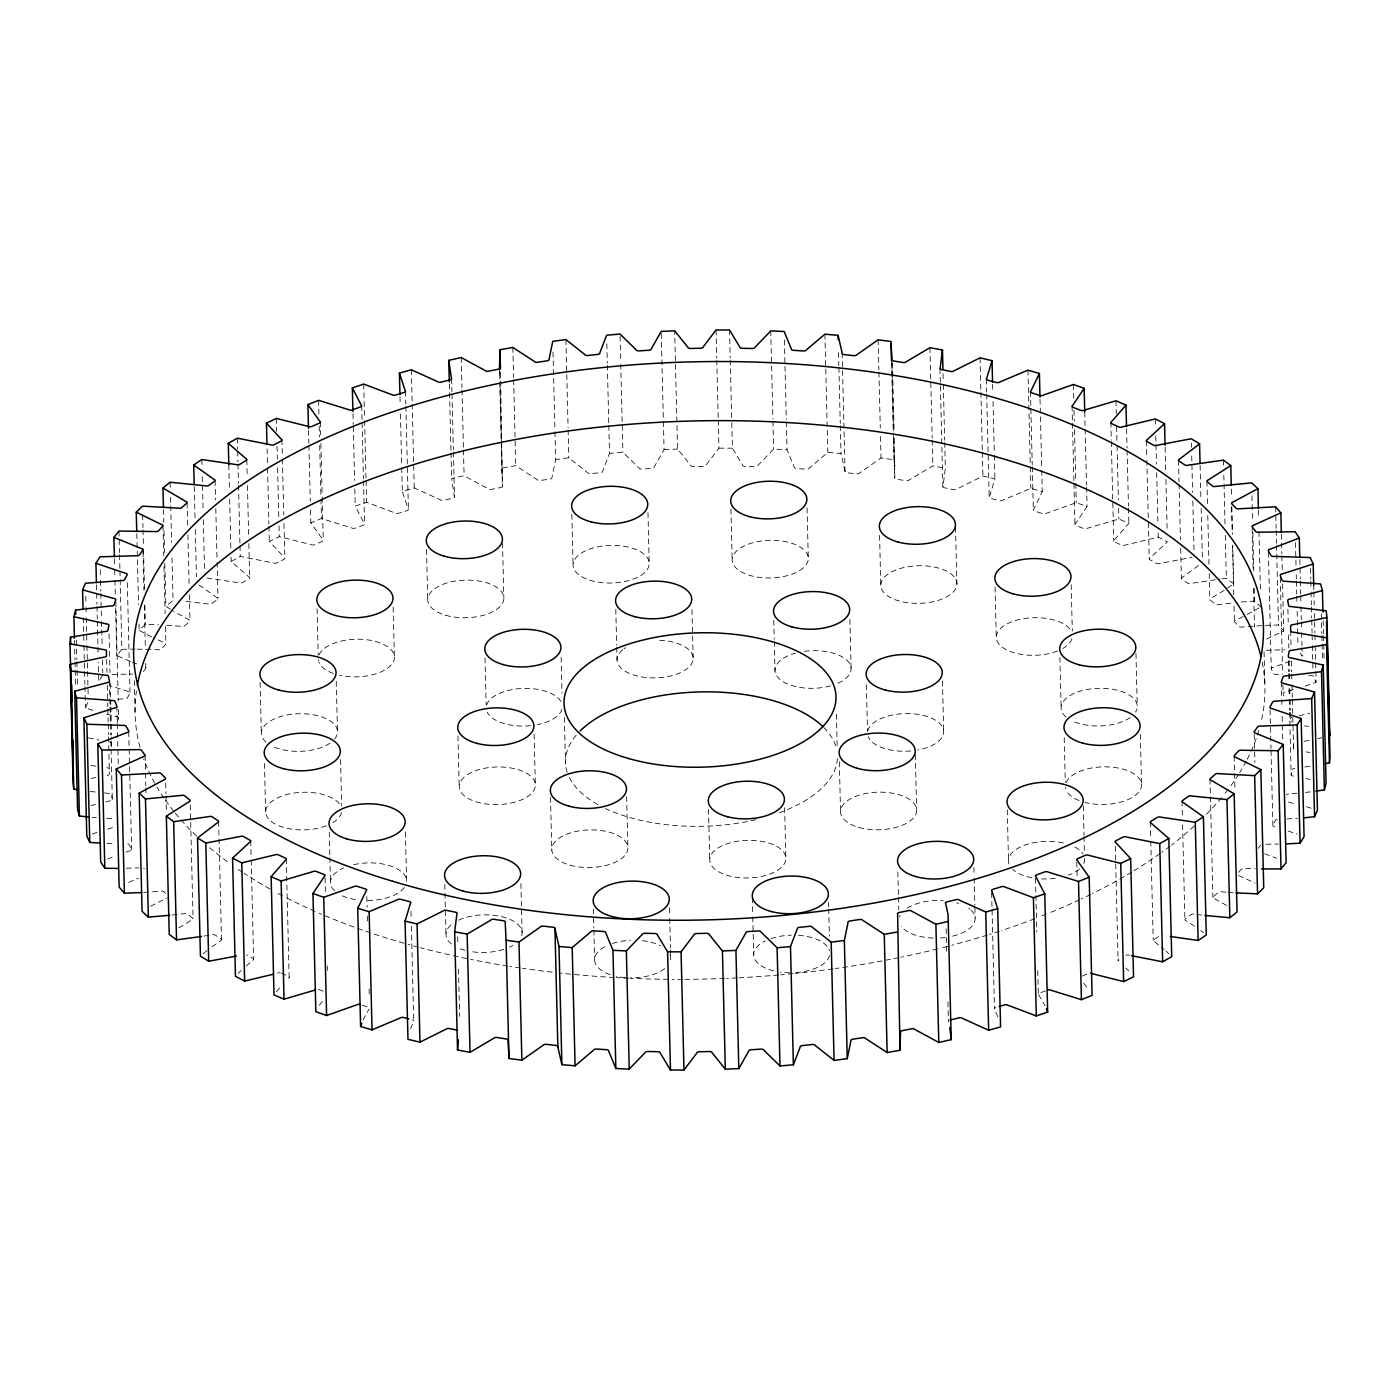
<?xml version="1.0" encoding="UTF-8"?>
<svg xmlns="http://www.w3.org/2000/svg" width="1400" height="1400" viewBox="0 0 1400 1400"><rect width="100%" height="100%" fill="white"/><g stroke="black" fill="none" stroke-linecap="round" stroke-linejoin="round"><path stroke-width="0.75" stroke-dasharray="5 3.75" d="M894.267 438.287L894.793 477.558A2.66 1.312 -1.4 0 0 896.438 479.202L905.817 480.69A2.66 1.312 -1.4 0 0 909.23 479.85L932.855 465.903L945.35 468.195L943.092 486.045A2.66 1.312 -1.4 0 0 944.422 487.778L953.47 489.668A2.66 1.312 -1.4 0 0 957.023 488.968L982.922 476.052L994.928 478.87L989.538 496.633A2.66 1.312 -1.4 0 0 990.553 498.4L999.215 500.675A2.66 1.312 -1.4 0 0 1002.855 500.133L1030.855 488.338L1042.283 491.68L1033.795 509.198A2.66 1.312 -1.4 0 0 1034.495 511.017L1042.685 513.66A2.66 1.312 -1.4 0 0 1046.413 513.275L1076.285 502.688L1087.047 506.537L1075.533 523.67A2.66 1.312 -1.4 0 0 1075.9 525.508L1083.565 528.517A2.66 1.312 -1.4 0 0 1087.328 528.29L1118.862 518.997L1128.873 523.303L1114.4 539.928A2.66 1.312 -1.4 0 0 1114.453 541.782L1121.54 545.125A2.66 1.312 -1.4 0 0 1125.303 545.055L1158.255 537.145L1167.443 541.87L1150.153 557.865A2.66 1.312 -1.4 0 0 1149.855 559.72L1156.312 563.36A2.66 1.312 -1.4 0 0 1160.057 563.447L1192.065 557.305M206.885 577.972L238.998 582.785A2.66 1.312 -1.4 0 0 242.743 582.54L249.112 578.62A2.66 1.312 -1.4 0 0 248.797 576.782L231.175 561.523L240.257 556.413L273.35 562.94A2.66 1.312 -1.4 0 0 277.13 562.852L284.13 559.212A2.66 1.312 -1.4 0 0 284.148 557.358L269.342 541.345L279.265 536.62L310.975 544.582A2.66 1.312 -1.4 0 0 314.738 544.653L322.332 541.327A2.66 1.312 -1.4 0 0 322.683 539.472L310.817 522.83L321.475 518.543L351.575 527.852A2.66 1.312 -1.4 0 0 355.285 528.097L363.422 525.105A2.66 1.312 -1.4 0 0 364.088 523.25L355.233 506.1L366.59 502.285L394.817 512.89A2.66 1.312 -1.4 0 0 398.475 513.293L407.085 510.65A2.66 1.312 -1.4 0 0 408.065 508.83L402.308 491.312L414.243 487.988L440.422 499.8A2.66 1.312 -1.4 0 0 443.975 500.36L452.988 498.085A2.66 1.312 -1.4 0 0 454.282 496.317L451.657 478.555L464.1 475.738L487.988 488.688A2.66 1.312 -1.4 0 0 491.435 489.387L500.78 487.515A2.66 1.312 -1.4 0 0 502.373 485.8L500.535 371.227M111.195 746.812L111.58 737.082M1293.565 776.072A2.66 1.312 -1.4 0 1 1291.15 774.673L1291.972 769.755A2.66 1.312 -1.4 0 1 1294.825 768.495M554.96 431.602L555.642 459.532L551.985 477.365A2.66 1.312 -1.4 0 1 550.095 479.01L540.488 480.48A2.66 1.312 -1.4 0 1 537.197 479.64L515.742 465.657L502.898 467.933M116.97 722.977L118.65 718.095L118.44 709.503M410.602 1029.053L413.35 1021.58A2.66 1.312 -1.4 0 0 412.335 1019.812M92.803 710.343L85.47 708.032L88.322 701.47M608.825 425.477L609.508 453.407L602.735 471.065A2.66 1.312 -1.4 0 1 600.565 472.64L590.765 473.69A2.66 1.312 -1.4 0 1 587.633 472.692L568.82 457.817L555.642 459.532M363.002 1020.04L369.092 1009.015M102.83 675.045L98.84 681.503L98.35 662.148M663.39 421.68L664.072 449.61L654.22 466.97A2.66 1.312 -1.4 0 1 651.805 468.44L641.883 469.07A2.66 1.312 -1.4 0 1 638.96 467.95L622.895 452.252L609.508 453.407M143.465 671.51L145.705 668.378A2.66 1.312 -1.4 0 0 145.232 667.082M1258.303 848.26L1260.543 845.128M319.375 1005.305L323.942 999.145M276.342 991.795L281.47 985.722M130.27 661.43L116.778 655.55L121.87 649.285L119.98 571.9M718.253 420.227L718.935 448.175L706.09 465.097A2.66 1.312 -1.4 0 1 703.413 466.463L693.455 466.673A2.66 1.312 -1.4 0 1 690.742 465.412L677.565 449.032L674.678 330.838M1238.65 872.235L1241.432 869.19A2.66 1.312 -1.4 0 1 1244.95 868.472L1255.328 868.77M238.297 973.333L241.15 970.322M151.532 636.843L139.16 630.385L145.338 624.347L158.515 624.733M894.95 466.235L893.918 459.725L881.02 457.992L859.863 472.867A2.66 1.312 -1.4 0 1 856.608 473.847L846.965 472.78A2.66 1.312 -1.4 0 1 845.04 471.205L840.997 453.548L827.803 452.375L809.305 468.055A2.66 1.312 -1.4 0 1 806.207 469.175L796.39 468.528A2.66 1.312 -1.4 0 1 794.185 467.058L787.045 449.68L773.64 449.085L757.907 465.448A2.66 1.312 -1.4 0 1 755.02 466.707L745.08 466.48A2.66 1.312 -1.4 0 1 742.63 465.115L732.41 448.175L731.727 420.245M246.12 966.053L252.735 960.347A2.66 1.312 -1.4 0 0 253.032 958.475L246.575 954.852M203.123 953.82L207.148 950.355M1198.435 565.53L1182.475 577.325A2.66 1.312 -1.4 0 0 1181.862 579.18L1187.62 583.082A2.66 1.312 -1.4 0 0 1191.33 583.345L1219.855 579.075M170.52 609.298L165.847 606.218L173.04 600.425L171.938 555.293M212.117 946.803L220.412 940.887A2.66 1.312 -1.4 0 0 221.025 939.033L215.268 935.113A2.66 1.312 -1.4 0 0 211.558 934.868L203.543 936.145M1227.52 588.175L1233.663 583.8L1232.717 545.108M1158.553 936.653L1153.775 939.575A2.66 1.312 -1.4 0 0 1154.09 941.43L1164.205 949.567M178.763 927.833L191.748 920.045A2.66 1.312 -1.4 0 0 192.692 918.208L187.67 914.06A2.66 1.312 -1.4 0 0 184.013 913.64L171.745 915.04M1224.125 590.38L1211.14 598.168A2.66 1.312 -1.4 0 0 1210.195 599.988L1215.235 604.153A2.66 1.312 -1.4 0 0 1218.875 604.572L1231.142 603.173M1259.108 607.88L1244.985 615.65M150.657 906.22L166.968 897.96M1243.165 616.56L1235.92 620.235A2.66 1.312 -1.4 0 0 1234.678 622.02L1238.93 626.395A2.66 1.312 -1.4 0 0 1242.465 626.972L1263.185 625.52M1282.575 583.782L1283.73 631.05L1264.48 640.01M1082.445 976.045L1088.15 973.542M107.502 859.058L114.678 856.258M128.607 882.385L138.407 878.202M1045.555 990.868L1039.465 993.108A2.66 1.312 -1.4 0 0 1038.8 994.962L1045.1 1005.725M126 852.18L129.763 850.832A2.66 1.312 -1.4 0 0 131.617 849.17L128.975 844.48A2.66 1.312 -1.4 0 0 125.72 843.605M1290.1 661.273L1273.125 667.38A2.66 1.312 -1.4 0 0 1271.27 669.025L1273.913 673.733A2.66 1.312 -1.4 0 0 1277.168 674.608L1281.332 674.678M92.243 834.05L97.703 832.09M1305.185 686.122L1316.105 682.202L1315.842 671.457M107.66 829.115L115.622 826.718M1293.233 689.692L1285.27 692.072A2.66 1.312 -1.4 0 0 1283.135 693.665L1284.92 698.477M91.175 805.508L95.34 804.475M105.752 801.938L109.935 800.905A2.66 1.312 -1.4 0 0 112.315 799.418L110.793 737.1M1299.217 715.767L1309.63 713.212M1317.75 738.622L1321.757 737.66M91.035 778.435L96.915 777.28M1304.013 741.3L1309.892 740.163M1304.905 767.008L1310.96 766.115M1222.025 578.83L1226.347 578.322L1233.663 583.8M1297.205 793.24L1288.98 794.08A2.66 1.312 -1.4 0 0 1286.477 794.587M1305.413 792.4L1311.572 791.77M1241.362 602L1254.523 601.055L1260.822 606.847M143.85 892.395L160.423 891.24A2.66 1.312 -1.4 0 1 163.957 891.817L166.793 894.722M118.003 699.178L124.232 698.81A2.66 1.312 -1.4 0 0 127.47 697.795L130.008 692.983A2.66 1.312 -1.4 0 0 128.117 691.407L111.02 686.017M1286.967 818.913L1297.345 818.3M112.245 674.503L132.685 674.048M664.072 449.61L677.565 449.032M1265.267 625.363L1278.498 624.995L1283.73 631.05M1266.125 650.265L1284.868 649.758M126.35 868.227L138.845 867.895M1266.038 844.235L1278.533 844.043M121.87 649.285L135.117 649.093M718.935 448.175L732.41 448.175M107.013 843.29L115.325 843.43M137.183 649.145L157.938 649.74A2.66 1.312 -1.4 0 0 161.455 649.005L165.62 644.455A2.66 1.312 -1.4 0 0 164.343 642.722L153.352 637.683M1308.755 675.5L1313.112 675.762L1316.105 682.202M92.243 817.355L96.373 817.6M106.645 818.23L114.888 818.72M166.722 625.31L181.055 626.343A2.66 1.312 -1.4 0 0 184.695 625.782L189.63 621.407A2.66 1.312 -1.4 0 0 188.668 619.622L173.635 611.363M1225.928 892.15L1221.832 891.852A2.66 1.312 -1.4 0 0 1218.193 892.43L1213.257 896.788A2.66 1.312 -1.4 0 0 1214.22 898.572L1229.252 906.85M1227.975 892.29L1234.118 892.745M1304.485 725.883L1308.528 726.303M90.317 791.472L96.39 792.12M104.475 792.96L108.517 793.398A2.66 1.312 -1.4 0 1 111.405 794.535L112.315 799.418M186.06 601.387L208.145 603.977A2.66 1.312 -1.4 0 0 211.855 603.558L217.525 599.41A2.66 1.312 -1.4 0 0 216.877 597.59L197.96 584.29M1196.755 914.462L1204.788 915.408M1306.078 751.905L1310.015 752.5M90.895 765.398L96.81 766.308M1306.13 778.593L1310.312 779.45M88.392 737.923L98.858 740.023M1288.403 802.113L1296.418 804.16M106.47 714.053L116.497 716.608A2.66 1.312 -1.4 0 1 118.65 718.095M1306.428 806.715L1311.922 808.447M1288.07 830.988L1297.188 834.085M362.25 1005.2L368.392 1007.195A2.66 1.312 -1.4 0 1 369.285 1007.685M1264.707 853.755L1276.572 858.288M132.248 662.183L140.157 665.21M323.155 991.183L319.322 989.695A2.66 1.312 -1.4 0 0 318.08 989.415M1238.545 875.472L1255.03 883.05M281.348 973.087L288.435 976.413A2.66 1.312 -1.4 0 1 288.488 978.285M1194.428 926.188L1186.01 920.623A2.66 1.312 -1.4 0 1 1185.362 918.785L1191.033 914.637A2.66 1.312 -1.4 0 1 1194.743 914.217M1200.832 930.632L1203.562 932.82M1165.885 950.915L1168.807 953.803M1125.915 967.995L1128.785 970.847M1083.722 983.203L1088.413 989.17M1300.127 653.1L1302.193 656.233L1301.983 647.64M997.727 1016.733L994.822 1009.382A2.66 1.312 -1.4 0 1 995.803 1007.562M1290.415 712.337L1291.185 722.032M1323.158 620.637L1323.472 633.535M1323.525 635.688L1324.155 661.483M1321.337 614.058L1321.81 633.413M1321.862 635.565L1322.02 642.005M1322.072 644.157L1322.493 661.343M1313.725 585.497L1313.83 589.785M1313.882 591.938L1314.197 604.835M1314.408 613.428L1314.88 632.782M1314.932 634.918L1315.142 643.528M1315.212 645.663L1315.58 660.712M1315.632 662.865L1315.79 669.305M1310.487 568.295L1310.75 579.04M1310.803 581.192L1311.013 589.785M1311.065 591.938L1311.38 604.835M1311.432 606.988L1311.695 617.733M1311.748 619.885L1312.062 632.765M1312.115 634.918L1312.325 643.51M1312.377 645.663L1312.955 669.305M1299.83 559.528L1299.987 565.968M1300.04 568.12L1300.303 578.865M1300.355 581.017L1300.67 593.915M1300.722 596.067L1300.932 604.66M1300.985 606.812L1301.3 619.71M1301.352 621.845L1301.562 630.455M1301.615 632.608L1301.93 645.488M1295.455 542.5L1296.033 566.142M1296.243 574.735L1296.347 579.04M1296.4 581.192L1296.715 594.09M1296.767 596.242L1296.925 602.683M1297.135 611.275L1297.975 645.663M1290.678 630.928L1291.097 648.13M1291.413 661.028L1291.675 671.773M1291.727 673.907L1291.938 682.517M1291.99 684.653L1292.305 697.55M1292.358 699.702L1293.565 749.14A2.66 1.312 -1.4 0 0 1294.895 750.26M1287.895 609.175L1288.21 622.072M1288.525 634.97L1288.84 647.867M1289.155 660.747L1289.418 671.492M1289.47 673.645L1289.627 680.102M1289.837 688.695L1290.047 697.288M1290.1 699.44L1290.362 710.185M1288.368 660.765L1288.63 671.528M1288.682 673.663L1288.84 680.12M1289.05 688.712L1289.26 697.305M1289.312 699.457L1289.575 710.202M1289.627 712.355L1291.15 774.673M1281.368 534.345L1281.525 540.785M1281.578 542.938L1281.84 553.683M1281.892 555.835L1282.26 570.885M1280.3 577.605L1282.663 674.31M1282.925 685.055L1283.135 693.665M1281.35 681.905L1281.98 707.683M1282.19 716.293L1282.82 742.07M1275.61 506.8L1276.135 528.29M1276.188 530.442L1276.502 543.34M1276.555 545.475L1276.712 551.933M1276.765 554.085L1278.498 624.995M1268.418 552.3L1271.27 669.025M1270.045 709.852L1270.99 748.528M1271.043 750.68L1272.88 825.895M1264.06 651.84L1264.882 685.615M1258.46 510.142L1258.67 518.735M1258.985 531.633L1260.403 589.663M1251.95 495.758L1252.58 521.535M1252.842 532.28L1253.788 570.972M1254.207 588.175L1254.523 601.055M1252.108 528.36L1253.158 571.34M1253.578 588.543L1254.523 627.218M1254.225 734.457L1254.908 762.387M1231.352 489.23L1231.562 497.823M1231.773 506.433L1232.455 534.363M1231.632 507.448L1232.263 533.242M1232.578 546.14L1233.785 595.56M1234.047 606.305L1234.415 621.355M1234.135 756.21L1234.502 771.26M1234.555 773.413L1234.975 790.597M1223.46 460.127L1223.618 466.567M1223.828 475.16L1225.087 526.75M1225.297 535.343L1226.347 578.322M1206.94 481.127L1207.57 506.923M1207.78 515.515L1208.987 564.952M1209.197 573.545L1209.828 599.34M1210.002 779.258L1212.89 897.453M1200.097 465.36L1200.938 499.748M1201.148 508.358L1202.408 559.93M1191.4 443.047L1191.505 447.352M1191.715 455.945L1192.608 492.485M1192.818 501.077L1194.025 550.515M1178.485 460.338L1179.01 481.827M1179.062 483.98L1180.428 539.858M1180.638 548.45L1181.373 578.55M1182.002 801.238L1182.37 816.288M1182.58 824.88L1184.89 919.45M1165.115 447.3L1165.693 470.942M1165.92 479.535L1167.18 531.125M1155.368 418.933L1155.578 427.525M1155.788 436.135L1155.945 442.575M1155.998 444.727L1156.47 464.065M1156.68 472.657L1157.94 524.247M1158.15 532.84L1158.255 537.145M1146.373 440.912L1146.793 458.115M1146.845 460.25L1148.315 520.433M1148.368 522.585L1149.26 559.125M1150.293 821.992L1150.73 839.195M1150.783 841.347L1153.197 940.205M1140.3 734.405L1141.543 785.067M1135.96 653.468L1137.255 706.23M1126.562 428.733L1127.035 448.088M1127.087 450.222L1128.453 506.1M1128.505 508.252L1128.873 523.303M1115.975 400.803L1116.29 413.7M1116.605 426.58L1117.025 443.783M1117.078 445.935L1118.39 499.66M1118.6 508.252L1118.862 518.997M1110.847 422.328L1111.285 440.213M1111.32 441.665L1113.752 541.222M1115.275 846.37L1118.057 960.278M1084.737 411.967L1085.105 427.017M1085.158 429.17L1086.523 485.048M1086.575 487.183L1087.047 506.537M1073.398 384.493L1073.765 399.543M1074.028 410.287L1074.29 421.033M1074.5 429.625L1075.76 481.198M1075.812 483.35L1076.285 502.688M1083.303 805.892L1084.02 835.45M1084.038 836.64L1084.422 852.337M1072.068 406.088L1072.435 421.137M1072.487 423.29L1073.905 481.32M1073.957 483.455L1074.955 524.3M1071.175 584.657L1072.312 631.102M1076.793 862.067L1077.212 879.27M1064.227 737.712L1065.295 782.04M1059.888 657.37L1061.13 708.032M1040.025 399.262L1041.705 468.037M1041.757 470.19L1042.283 491.68M1030.453 391.632L1030.82 406.683M1030.873 408.835L1032.237 464.713M1032.29 466.865L1033.34 509.845M1027.967 370.142L1030.278 464.695M1030.33 466.847L1030.855 488.338M1035.493 878.273L1035.86 893.305M1035.913 895.457L1036.805 931.998M1037.75 970.672L1038.328 994.315M1007.248 809.795L1008.507 861.648M992.618 384.317L992.828 392.91M993.038 401.502L994.297 453.075M994.35 455.227L994.928 478.87M995.067 587.038L996.31 637.7M986.3 379.085L986.615 391.983M986.667 394.135L989.205 497.298M980.035 357.84L980.822 390.075M980.875 392.227L982.292 450.258M982.345 452.41L982.922 476.052M991.637 892.675L992.005 907.708M992.058 909.86L994.472 1008.717M973.91 867.405L974.102 875.858M974.155 877.975L974.837 905.415M974.89 907.515L975.135 918.067M955.5 527.258L956.9 584.238A38.08 18.812 -1.4 0 1 899.115 601.003A38.08 18.812 -1.4 0 1 900.515 568.4A38.08 18.812 -1.4 0 1 956.9 584.238M943.04 373.625L943.25 382.235M943.303 384.37L944.667 440.248M944.72 442.4L945.35 468.195M939.977 368.533L942.865 486.727M942.445 680.907L943.688 731.553M946.12 928.812L946.75 954.608M947.905 1001.875L948.377 1021.23A2.66 1.312 -1.4 0 0 948.605 1021.895M929.967 347.707L932.172 437.973M932.225 440.108L932.855 465.903M915.303 754.635L916.632 809.515M892.43 363.072L894.058 429.695M891.8 360.045L893.532 430.955M893.585 433.108L894.688 478.24M891.555 363.02L893.183 429.642M893.392 438.235L893.918 459.725M897.837 871.903L898.415 895.125M898.467 897.243L898.765 909.895M878.133 339.797L878.867 369.88M878.92 372.033L880.285 427.91M880.495 436.502L881.02 457.992M879.567 535.378L880.81 586.04M866.372 684.74L867.51 731.168M849.887 619.5L851.077 668.045M842.153 353.01L845.058 471.887M838.53 352.537L838.845 365.435M838.898 367.57L840.262 423.447M840.315 425.6L840.997 453.548M839.317 761.775L840.56 812.438M836.395 714.157L837.218 747.915M824.915 334.18L827.803 452.375M828.572 902.44L828.678 906.658M828.73 908.757L829.395 936.197M807.048 507.903L808.29 558.565A38.08 18.812 -1.4 0 1 751.012 575.75A38.08 18.812 -1.4 0 1 751.38 543.165A38.08 18.812 -1.4 0 1 808.29 558.565M784.367 340.078L786.31 419.598M786.363 421.75L787.045 449.68M784.63 807.625L785.872 858.288A38.08 18.812 -1.4 0 1 729.05 875.858A38.08 18.812 -1.4 0 1 728.49 843.29A38.08 18.812 -1.4 0 1 785.872 858.288M770.753 330.89L772.905 419.002M772.957 421.155L773.64 449.085M773.762 620.288L774.235 639.293M774.288 641.392L775.005 670.95M752.29 897.89L752.71 914.778M752.762 916.895L753.69 954.887M729.523 329.98L730.205 357.91M730.258 360.062L731.675 418.092M730.923 509.11L732.165 559.755M716.03 329.963L716.73 357.91M716.782 360.045L718.2 418.075M708.505 809.34L709.73 860.003M691.968 609.648L693.157 658.192M661.238 333.55L663.337 419.527M669.497 907.778L669.707 916.23M669.742 918.33L670.477 947.887M670.53 950.005L670.722 958.44M647.972 512.663L649.197 563.325A38.08 18.812 -1.4 0 1 592.445 580.947A38.08 18.812 -1.4 0 1 591.762 548.38A38.08 18.812 -1.4 0 1 649.197 563.325M620.06 336.21L620.69 361.988M620.742 364.14L622.895 452.252M626.64 796.6L627.883 847.245M615.79 609.262L616.665 645.155M616.718 647.255L617.015 659.925M606.83 343.805L607.303 363.142M607.355 365.295L608.773 423.325M593.355 908.985L593.827 927.972M593.88 930.09L594.597 959.648M571.83 514.447L573.072 565.11M565.933 339.605L568.085 427.717M568.137 429.87L568.82 457.817M564.375 717.517L565.512 763.945M561.137 657.23L562.012 693.105M553.017 352.082L554.907 429.45M550.515 797.387L551.81 850.168M534.1 734.265L535.343 784.91A38.08 18.812 -1.4 0 1 478.52 802.497A38.08 18.812 -1.4 0 1 477.96 769.93A38.08 18.812 -1.4 0 1 535.343 784.91M512.855 347.463L513.59 377.545M513.642 379.697L515.742 465.657M520.905 883.628L522.113 933.345M499.608 368.27L499.87 379.015M500.08 387.608L502.495 486.483M499.468 371.315L499.677 379.925M499.73 382.06L501.988 474.477M502.512 542.867L503.86 597.747M485.012 658.017L486.15 704.462M461.213 357.543L461.948 387.625M462 389.777L463.418 447.808M463.47 449.96L464.1 475.738M451.623 378.77L451.938 391.668M451.99 393.82L453.355 449.698M453.407 451.85L454.51 496.983M449.347 383.985L450.975 450.625M451.028 452.76L451.657 478.555M457.957 735.98L459.2 786.642M457.713 936.915L457.923 945.507M458.5 969.15L459.655 1016.435M444.78 884.485L446.023 935.148M426.51 549.465L427.752 600.128M411.355 369.775L412.142 402.01M412.195 404.162L414.243 487.988M405.527 391.283L405.842 404.18M405.895 406.315L408.415 509.477M399.998 396.743L400.207 405.352M400.418 413.945L401.678 465.517M401.73 467.67L402.308 491.312M411.005 911.312L411.162 917.752M411.373 926.345L413.7 1020.915M405.405 831.968L406.595 880.512M393.155 607.093L394.398 657.738M363.703 384.072L364.543 418.46M364.595 420.613L366.012 478.642M366.065 480.795L366.59 502.285M361.672 405.685L362.04 420.717M362.092 422.87L363.457 478.748M363.51 480.9L364.56 523.88M366.817 896.595L367.08 907.34M367.29 915.95L367.5 924.542M369.075 989.012L369.233 995.47M352.975 413.683L353.238 424.445M353.29 426.58L354.602 480.323M354.812 488.915L355.233 506.1M340.533 759.517L341.652 805.962M336.245 681.275L337.488 731.938M320.373 421.873L320.688 434.77M320.898 443.363L322.158 494.935M322.21 497.088L323.26 540.067M318.588 400.33L318.955 415.38M319.217 426.125L319.48 436.87M319.69 445.463L320.95 497.052M321.002 499.205L321.475 518.543M329.245 832.23L329.805 855.452M329.858 857.553L330.47 882.892M325.098 877.852L325.517 895.038M327.25 965.965L327.355 970.27M317.065 608.878L318.203 655.305M308.543 430.412L308.858 443.31M308.91 445.463L310.293 501.34M310.502 509.933L310.817 522.83M281.942 439.723L282.363 456.925M282.415 459.077L283.78 514.955M283.99 523.548L284.83 557.935M276.377 418.425L276.692 431.322M277.06 446.355L277.375 459.252M277.585 467.845L278.793 517.282M279.002 525.875L279.265 536.62M286.248 858.778L289.152 977.672M267.085 448.927L267.505 466.113M267.558 468.265L268.922 524.142M268.975 526.295L269.342 541.345M264.442 763.42L265.632 811.965M260.102 682.483L261.345 733.145M246.803 459.795L247.223 476.98M247.432 485.59L248.64 535.01M248.85 543.62L249.707 578.008M250.74 840.875L251.16 858.077M251.213 860.23L253.627 959.087M237.37 438.2L237.632 448.945M237.685 451.097L237.947 461.843M238 463.995L238.473 483.332M238.525 485.485L239.943 543.515M239.995 545.668L240.257 556.413M228.812 464.8L229.39 488.442M229.652 499.188L230.86 548.625M231.07 557.218L231.175 561.523M215.11 480.55L215.582 499.905M215.793 508.498L217.053 560.07M217.105 562.222L217.998 598.762M218.627 821.45L221.515 939.663M201.862 459.532L202.072 468.125M202.282 476.718L203.123 511.105M203.332 519.697L204.593 571.288M194.232 486.483L195.02 518.718M195.282 529.462L196.438 576.747M187.11 502.548L187.688 526.19M187.898 534.782L189.105 584.202M189.367 594.947L189.998 620.742M190.278 804.965L193.06 918.873M170.153 482.23L170.31 488.67M170.52 497.28L170.678 503.72M170.73 505.873L171.623 542.413M163.485 509.495L163.8 522.392M164.01 530.985L164.535 552.475M164.798 563.22L165.847 606.218M162.977 525.577L163.713 555.66M163.975 566.405L165.13 613.69M165.445 626.587L165.865 643.79M165.69 782.95L165.952 793.695M166.005 795.847L166.425 813.032M142.66 514.727L142.975 527.625M143.028 529.778L143.447 546.98M143.5 549.115L144.498 589.96M144.865 604.992L145.338 624.347M142.992 551.635L143.938 590.327M144.305 605.378L145.355 648.358M145.722 663.39L145.827 667.695M145.058 755.58L145.793 785.68M145.845 787.815L146.055 796.425M136.798 533.68L138.53 604.608M139.002 623.945L139.16 630.385M134.295 680.61L135.117 714.385M127.33 582.697L130.008 692.3M128.73 731.657L131.635 849.852M118.982 531.072L119.14 537.53M119.192 539.665L119.508 552.562M119.56 554.715L119.928 569.765M115.815 602.053L118.23 700.91M114.415 558.845L114.625 567.438M114.678 569.59L114.888 578.183M114.94 580.335L115.308 595.367M115.622 608.265L116.778 655.55M116.865 706.335L118.282 764.365M109.06 633.92L110.005 672.595M110.267 683.34L110.793 704.847M110.845 706.983L111.212 722.032M111.265 724.185L111.527 734.93M109.428 681.222L110.425 722.05M110.478 724.202L110.74 734.947M106.645 659.452L106.96 672.35M107.275 685.247L107.8 706.738M107.853 708.89L108.168 721.788M108.22 723.94L108.483 734.685M108.535 736.837L109.375 773.99A2.66 1.312 -1.4 0 1 106.733 775.372M100.257 569.747L100.468 578.34M100.52 580.492L100.782 591.238M100.835 593.39L101.465 619.168M101.517 621.32L101.675 627.778M101.728 629.913L102.095 644.962M102.462 660.012L102.777 672.91M96.46 584.78L96.618 591.238M96.67 593.39L96.933 604.135M96.985 606.27L97.3 619.168M97.353 621.32L97.93 644.962M97.983 647.115L98.14 653.555M85.75 596.155L85.96 604.747M86.013 606.9L86.223 615.492M86.275 617.645L86.905 643.44M86.957 645.593L87.535 669.218M87.587 671.37L88.218 697.165M83.265 617.767L83.895 643.562M83.947 645.715L84.525 669.358M84.578 671.492L84.892 684.39M84.945 686.543L85.47 708.032M76.353 640.202L76.825 659.54M76.877 661.692L77.035 668.133M77.087 670.285L77.507 687.488M74.498 640.395L74.97 659.75M75.022 661.885L75.18 668.343M75.233 670.495L75.652 687.68M1293.565 749.14L1293.53 744.205A2.66 1.312 -1.4 0 1 1294.825 743.032M277.585 973.14A2.66 1.312 -1.4 0 1 280.158 972.755M143.57 868.017A2.66 1.312 -1.4 0 1 144.357 868.56M106.645 767.795A2.66 1.312 -1.4 0 1 109.322 769.072M109.322 742.14A2.66 1.312 -1.4 0 1 111.737 743.523M1290.572 718.778A2.66 1.312 -1.4 0 1 1291.675 717.553M1277.273 819.438A2.66 1.312 -1.4 0 0 1275.418 820.4L1272.88 825.212A2.66 1.312 -1.4 0 0 1274.77 826.805M1125.757 955.36A2.66 1.312 -1.4 0 1 1129.538 955.273M1118.74 960.855A2.66 1.312 -1.4 0 1 1118.757 958.983M837.41 758.485A136.045 67.2 -1.4 0 1 778.278 813.137M755.878 819.683A136.045 67.2 -1.4 0 1 605.587 808.553M597.852 804.562A136.045 67.2 -1.4 0 1 568.803 776.44M567.175 772.327A136.045 67.2 -1.4 0 1 576.433 734.93M823.69 727.387A136.045 67.2 -1.4 0 1 835.712 745.885M458.588 920.15A38.08 18.812 -1.4 0 1 502.04 916.755A38.08 18.812 -1.4 0 1 521.71 935.708M512.855 945.42A38.08 18.812 -1.4 0 1 509.512 947.17M503.755 949.392A38.08 18.812 -1.4 0 1 471.52 951.65M465.01 950.303A38.08 18.812 -1.4 0 1 459.165 948.36M451.483 944.002A38.08 18.812 -1.4 0 1 451.08 924.858M867.808 730.923A38.08 18.812 -1.4 0 1 904.505 713.633A38.08 18.812 -1.4 0 1 943.092 728.438A38.08 18.812 -1.4 0 1 917.7 750.032M910.717 750.977A38.08 18.812 -1.4 0 1 868.298 736.803M804.423 651.332A38.08 18.812 -1.4 0 1 847.35 660.712A38.08 18.812 -1.4 0 1 836.622 683.83M830.62 685.86A38.08 18.812 -1.4 0 1 779.275 678.808A38.08 18.812 -1.4 0 1 795.462 653.135M659.54 640.29A38.08 18.812 -1.4 0 1 691.845 663.285A38.08 18.812 -1.4 0 1 639.905 676.585A38.08 18.812 -1.4 0 1 622.773 649.722M624.102 648.707A38.08 18.812 -1.4 0 1 625.555 647.745M561.942 709.31A38.08 18.812 -1.4 0 1 537.495 724.622M530.565 725.673A38.08 18.812 -1.4 0 1 487.218 712.18M486.64 705.145A38.08 18.812 -1.4 0 1 523.968 688.415A38.08 18.812 -1.4 0 1 561.837 703.43M341.512 812.543A38.08 18.812 -1.4 0 1 331.713 823.288M326.392 825.755A38.08 18.812 -1.4 0 1 270.533 820.925A38.08 18.812 -1.4 0 1 289.328 793.923A38.08 18.812 -1.4 0 1 340.463 805.525M404.285 887.512A38.08 18.812 -1.4 0 1 364.735 900.48M355.442 899.605A38.08 18.812 -1.4 0 1 341.46 895.423M334.512 890.767A38.08 18.812 -1.4 0 1 343.507 867.983M353.605 864.675A38.08 18.812 -1.4 0 1 406.578 881.685M670.093 954.922A38.08 18.812 -1.4 0 1 670.407 960.803M664.685 968.625A38.08 18.812 -1.4 0 1 630.07 977.865M625.327 977.637A38.08 18.812 -1.4 0 1 616.262 976.325M610.12 974.61A38.08 18.812 -1.4 0 1 606.76 945.735M612.447 943.477A38.08 18.812 -1.4 0 1 630.49 940.292M642.337 940.66A38.08 18.812 -1.4 0 1 660.555 945.717M829.57 955.447A38.08 18.812 -1.4 0 1 794.535 972.703M789.74 972.808A38.08 18.812 -1.4 0 1 780.36 972.142M773.745 970.9A38.08 18.812 -1.4 0 1 765.415 940.887M771.032 938.595A38.08 18.812 -1.4 0 1 791.367 935.183M798.508 935.34A38.08 18.812 -1.4 0 1 829.465 950.74M971.092 910.192A38.08 18.812 -1.4 0 1 952.017 936.285M945.192 937.493A38.08 18.812 -1.4 0 1 940.467 937.93M933.292 938.053A38.08 18.812 -1.4 0 1 901.197 926.205M899.517 916.913A38.08 18.812 -1.4 0 1 899.99 915.74M907.13 908.197A38.08 18.812 -1.4 0 1 943.25 900.585M956.637 902.755A38.08 18.812 -1.4 0 1 958.65 903.368M968.695 908.197A38.08 18.812 -1.4 0 1 969.955 909.16M1084.58 858.673A38.08 18.812 -1.4 0 1 1083.215 864.535M1079.505 868.962A38.08 18.812 -1.4 0 1 1068.27 875.21M1055.233 878.308A38.08 18.812 -1.4 0 1 1040.97 878.867M1031.783 877.765A38.08 18.812 -1.4 0 1 1012.812 869.488M1009.015 863.975A38.08 18.812 -1.4 0 1 1024.835 845.11A38.08 18.812 -1.4 0 1 1065.592 843.517M1074.85 847.053A38.08 18.812 -1.4 0 1 1082.987 854.053M1066.118 782.722A38.08 18.812 -1.4 0 1 1114.68 767.48A38.08 18.812 -1.4 0 1 1138.48 792.4A38.08 18.812 -1.4 0 1 1084.947 802.445M1079.05 800.538A38.08 18.812 -1.4 0 1 1066.047 789.775M1065.68 788.62A38.08 18.812 -1.4 0 1 1065.47 787.447M1066.013 716.975A38.08 18.812 -1.4 0 1 1095.22 688.485A38.08 18.812 -1.4 0 1 1135.523 712.093M1130.22 717.465A38.08 18.812 -1.4 0 1 1071.7 720.65M1071.928 638.855A38.08 18.812 -1.4 0 1 1062.775 648.497M1057.525 651A38.08 18.812 -1.4 0 1 1001.087 646.258A38.08 18.812 -1.4 0 1 1020.915 619.15A38.08 18.812 -1.4 0 1 1071.56 631.82M319.113 654.815A38.08 18.812 -1.4 0 1 367.36 639.835A38.08 18.812 -1.4 0 1 391.738 664.317A38.08 18.812 -1.4 0 1 339.412 675.202M333.322 673.452A38.08 18.812 -1.4 0 1 318.797 661.867M318.483 660.712A38.08 18.812 -1.4 0 1 318.308 659.54M265.965 742.122A38.08 18.812 -1.4 0 1 297.238 713.808A38.08 18.812 -1.4 0 1 334.74 738.903M330.085 743.12A38.08 18.812 -1.4 0 1 271.53 745.85M1262.24 662.322A565.075 279.108 -1.4 0 1 1261.435 720.702M1258.898 730.415A565.075 279.108 -1.4 0 1 1247.207 759.273M1246.227 761.18A565.075 279.108 -1.4 0 1 1239.7 772.538M1238.65 774.235A565.075 279.108 -1.4 0 1 1230.635 785.995M1228.15 789.337A565.075 279.108 -1.4 0 1 1222.953 795.952M1221.587 797.597A565.075 279.108 -1.4 0 1 1206.222 814.572M1194.235 826.087A565.075 279.108 -1.4 0 1 1171.695 844.935M1170.05 846.178A565.075 279.108 -1.4 0 1 1161.685 852.355M1159.987 853.58A565.075 279.108 -1.4 0 1 1133.422 871.062M1131.655 872.13A565.075 279.108 -1.4 0 1 1092.507 893.532M1090.688 894.442A565.075 279.108 -1.4 0 1 1081.43 898.887M1079.557 899.762A565.075 279.108 -1.4 0 1 1048.547 913.273M1046.553 914.078A565.075 279.108 -1.4 0 1 1038.485 917.262M1034.688 918.733A565.075 279.108 -1.4 0 1 1001.455 930.528M999.46 931.192A565.075 279.108 -1.4 0 1 989.345 934.43M987.315 935.06A565.075 279.108 -1.4 0 1 951.983 945.21M947.73 946.33A565.075 279.108 -1.4 0 1 939.733 948.36M937.72 948.868A565.075 279.108 -1.4 0 1 900.935 957.215M898.852 957.635A565.075 279.108 -1.4 0 1 886.34 960.102M882.157 960.908A565.075 279.108 -1.4 0 1 835.327 968.538M833.175 968.852A565.075 279.108 -1.4 0 1 795.218 973.42M793.17 973.63A565.075 279.108 -1.4 0 1 780.78 974.82M778.715 974.995A565.075 279.108 -1.4 0 1 739.27 977.778M737.188 977.882A565.075 279.108 -1.4 0 1 726.758 978.373M724.675 978.442A565.075 279.108 -1.4 0 1 685.02 979.352M682.92 979.37A565.075 279.108 -1.4 0 1 672.49 979.352M668.325 979.317A565.075 279.108 -1.4 0 1 630.91 978.355M628.827 978.267A565.075 279.108 -1.4 0 1 616.42 977.637M614.355 977.533A565.075 279.108 -1.4 0 1 560.788 973.14M552.212 972.178A565.075 279.108 -1.4 0 1 522.462 968.31M520.363 967.995A565.075 279.108 -1.4 0 1 509.88 966.403M507.798 966.07A565.075 279.108 -1.4 0 1 470.75 959.385M466.707 958.562A565.075 279.108 -1.4 0 1 420.35 947.73M418.303 947.188A565.075 279.108 -1.4 0 1 408.1 944.405M404.058 943.267A565.075 279.108 -1.4 0 1 319.13 913.22M315.123 911.47A565.075 279.108 -1.4 0 1 284.322 896.735M282.467 895.773A565.075 279.108 -1.4 0 1 275.188 891.887M269.832 888.913A565.075 279.108 -1.4 0 1 244.178 873.337M242.428 872.2A565.075 279.108 -1.4 0 1 235.585 867.545M227.325 861.63A565.075 279.108 -1.4 0 1 208.827 847.017M196.595 836.01A565.075 279.108 -1.4 0 1 175.053 812.875M173.758 811.265A565.075 279.108 -1.4 0 1 165.235 799.89M163.975 798.07A565.075 279.108 -1.4 0 1 156.975 787.028M154.84 783.317A565.075 279.108 -1.4 0 1 151.865 777.718M150.92 775.827A565.075 279.108 -1.4 0 1 143.657 758.8M140.035 747.32A565.075 279.108 -1.4 0 1 136.43 690.988M570.062 865.148A38.08 18.812 -1.4 0 0 627.9 848.435A38.08 18.812 -1.4 0 0 571.567 832.545A38.08 18.812 -1.4 0 0 570.062 865.148M858.812 827.418A38.08 18.812 -1.4 0 0 916.65 810.705A38.08 18.812 -1.4 0 0 860.317 794.815A38.08 18.812 -1.4 0 0 858.812 827.418M445.567 615.247A38.08 18.812 -1.4 0 0 503.843 598.938A38.08 18.812 -1.4 0 0 448 582.645A38.08 18.812 -1.4 0 0 445.567 615.247"/><path stroke-width="1.5" d="M942.462 349.983L940.205 367.85A2.66 1.312 -1.4 0 0 941.535 369.565L950.583 371.455A2.66 1.312 -1.4 0 0 954.135 370.755L980.035 357.84L992.04 360.675L986.65 378.42A2.66 1.312 -1.4 0 0 987.665 380.188L996.328 382.48A2.66 1.312 -1.4 0 0 999.967 381.938L1027.967 370.142L1039.395 373.485L1030.908 390.985A2.66 1.312 -1.4 0 0 1031.608 392.805L1039.797 395.465A2.66 1.312 -1.4 0 0 1043.507 395.062L1073.398 384.493L1084.16 388.325L1072.645 405.457A2.66 1.312 -1.4 0 0 1073.013 407.312L1080.678 410.305A2.66 1.312 -1.4 0 0 1084.44 410.078L1115.975 400.803L1125.985 405.09L1111.513 421.715A2.66 1.312 -1.4 0 0 1111.565 423.588L1118.653 426.912A2.66 1.312 -1.4 0 0 1122.415 426.86L1155.368 418.933L1164.538 423.658L1147.265 439.652A2.66 1.312 -1.4 0 0 1146.967 441.525L1153.425 445.148A2.66 1.312 -1.4 0 0 1157.17 445.252L1191.295 438.76L1199.572 443.87L1179.587 459.113A2.66 1.312 -1.4 0 0 1178.975 460.968L1184.733 464.887A2.66 1.312 -1.4 0 0 1188.443 465.133L1223.46 460.127L1230.775 465.588L1208.252 479.955A2.66 1.312 -1.4 0 0 1207.307 481.793L1212.33 485.94A2.66 1.312 -1.4 0 0 1215.987 486.36L1251.635 482.86L1257.935 488.635L1233.033 502.04A2.66 1.312 -1.4 0 0 1231.773 503.808L1236.043 508.183A2.66 1.312 -1.4 0 0 1239.578 508.76L1275.61 506.8L1280.842 512.855L1253.752 525.157A2.66 1.312 -1.4 0 0 1252.195 526.89L1255.642 531.44A2.66 1.312 -1.4 0 0 1259.072 532.175L1295.193 531.755L1299.305 538.038L1270.237 549.168A2.66 1.312 -1.4 0 0 1268.382 550.83L1271.025 555.52A2.66 1.312 -1.4 0 0 1274.28 556.395L1310.225 557.55L1313.2 564.008L1282.382 573.878A2.66 1.312 -1.4 0 0 1280.248 575.452L1282.033 580.265A2.66 1.312 -1.4 0 0 1285.112 581.28L1320.602 583.975L1322.422 590.555L1290.065 599.095A2.66 1.312 -1.4 0 0 1287.685 600.582L1288.595 605.465A2.66 1.312 -1.4 0 0 1291.483 606.602L1326.237 610.837L1326.903 617.488L1293.267 624.628A2.66 1.312 -1.4 0 0 1290.625 626.01L1290.678 630.928A2.66 1.312 -1.4 0 0 1293.355 632.205L1327.112 637.928L1326.587 644.595L1291.938 650.282A2.66 1.312 -1.4 0 0 1289.085 651.56L1288.263 656.477A2.66 1.312 -1.4 0 0 1290.678 657.86L1323.193 665.035L1321.495 671.685L1286.092 675.867A2.66 1.312 -1.4 0 0 1283.03 677.023L1281.35 681.905A2.66 1.312 -1.4 0 0 1283.502 683.392L1314.53 691.968L1311.678 698.53L1275.767 701.19A2.66 1.312 -1.4 0 0 1272.53 702.205L1269.993 707.017A2.66 1.312 -1.4 0 0 1271.882 708.593L1301.16 718.497L1297.17 724.955L1261.068 726.058A2.66 1.312 -1.4 0 0 1257.655 726.933L1254.295 731.622A2.66 1.312 -1.4 0 0 1255.888 733.285L1283.222 744.45L1278.13 750.715L1242.062 750.26A2.66 1.312 -1.4 0 0 1238.545 750.995L1234.38 755.545A2.66 1.312 -1.4 0 0 1235.658 757.278L1260.84 769.615L1254.663 775.653L1218.945 773.657A2.66 1.312 -1.4 0 0 1215.305 774.218L1210.37 778.593A2.66 1.312 -1.4 0 0 1211.332 780.378L1234.153 793.782L1226.96 799.575L1191.855 796.023A2.66 1.312 -1.4 0 0 1188.145 796.442L1182.475 800.59A2.66 1.312 -1.4 0 0 1183.123 802.41L1203.405 816.812L1195.25 822.273L1161.002 817.215A2.66 1.312 -1.4 0 0 1157.257 817.46L1150.888 821.38A2.66 1.312 -1.4 0 0 1151.203 823.218L1168.825 838.477L1159.743 843.587L1126.65 837.06A2.66 1.312 -1.4 0 0 1122.87 837.148L1115.87 840.788A2.66 1.312 -1.4 0 0 1115.852 842.642L1130.658 858.655L1120.735 863.38L1089.025 855.418A2.66 1.312 -1.4 0 0 1085.263 855.347L1077.668 858.673A2.66 1.312 -1.4 0 0 1077.318 860.528L1089.182 877.17L1078.525 881.457L1048.425 872.148A2.66 1.312 -1.4 0 0 1044.715 871.903L1036.578 874.895A2.66 1.312 -1.4 0 0 1035.913 876.75L1044.767 893.9L1033.41 897.715L1005.183 887.11A2.66 1.312 -1.4 0 0 1001.525 886.707L992.915 889.35A2.66 1.312 -1.4 0 0 991.935 891.17L997.692 908.688L985.757 912.012L959.578 900.2A2.66 1.312 -1.4 0 0 956.025 899.64L947.012 901.915A2.66 1.312 -1.4 0 0 945.717 903.683L948.097 914.9L951.23 1039.64L938.788 1042.457L914.9 1029.507A2.66 1.312 -1.4 0 0 911.453 1028.807L902.108 1030.697A2.66 1.312 -1.4 0 0 900.515 1032.413L899.99 1050.263L887.145 1052.538L865.69 1038.572A2.66 1.312 -1.4 0 0 862.4 1037.715L852.793 1039.203A2.66 1.312 -1.4 0 0 850.903 1040.847L847.245 1058.68L834.067 1060.395L815.255 1045.502A2.66 1.312 -1.4 0 0 812.14 1044.505L802.322 1045.572A2.66 1.312 -1.4 0 0 800.153 1047.13L793.38 1064.788L779.992 1065.943L763.928 1050.263A2.66 1.312 -1.4 0 0 761.005 1049.125L751.1 1049.773A2.66 1.312 -1.4 0 0 748.668 1051.243L738.815 1068.585L725.322 1069.163L712.145 1052.8A2.66 1.312 -1.4 0 0 709.433 1051.54L699.475 1051.75A2.66 1.312 -1.4 0 0 696.798 1053.115L683.97 1070.038L670.477 1070.02L660.275 1053.097A2.66 1.312 -1.4 0 0 657.808 1051.715L647.885 1051.505A2.66 1.312 -1.4 0 0 644.98 1052.748L629.247 1069.11L615.843 1068.515L608.702 1051.155A2.66 1.312 -1.4 0 0 606.497 1049.685L596.68 1049.038A2.66 1.312 -1.4 0 0 593.582 1050.158L575.085 1065.82L561.89 1064.665L557.847 1046.99A2.66 1.312 -1.4 0 0 555.923 1045.432L546.298 1044.347A2.66 1.312 -1.4 0 0 543.025 1045.345L521.867 1060.203L508.97 1058.47L508.095 1040.638A2.66 1.312 -1.4 0 0 506.45 1038.993L497.07 1037.505A2.66 1.312 -1.4 0 0 493.657 1038.362L470.032 1052.293L457.537 1050.017L454.65 931.805L456.907 913.955A2.66 1.312 -1.4 0 0 455.577 912.222L446.53 910.333A2.66 1.312 -1.4 0 0 442.977 911.033L417.078 923.947L405.072 921.13L410.463 903.368A2.66 1.312 -1.4 0 0 409.447 901.6L400.785 899.325A2.66 1.312 -1.4 0 0 397.145 899.868L369.145 911.663L357.717 908.32L366.205 890.803A2.66 1.312 -1.4 0 0 365.505 888.983L357.315 886.34A2.66 1.312 -1.4 0 0 353.588 886.725L323.715 897.312L312.953 893.462L324.467 876.33A2.66 1.312 -1.4 0 0 324.1 874.492L316.435 871.483A2.66 1.312 -1.4 0 0 312.672 871.71L281.137 881.003L271.127 876.697L285.6 860.072A2.66 1.312 -1.4 0 0 285.547 858.218L278.46 854.875A2.66 1.312 -1.4 0 0 274.697 854.945L241.745 862.855L232.557 858.13L249.848 842.135A2.66 1.312 -1.4 0 0 250.145 840.28L243.688 836.64A2.66 1.312 -1.4 0 0 239.943 836.553L205.817 843.045L197.54 837.918L217.525 822.675A2.66 1.312 -1.4 0 0 218.138 820.82L212.38 816.918A2.66 1.312 -1.4 0 0 208.67 816.655L173.653 821.678L166.338 816.2L188.86 801.832A2.66 1.312 -1.4 0 0 189.805 800.012L184.765 795.847A2.66 1.312 -1.4 0 0 181.125 795.428L145.477 798.945L139.178 793.153L164.08 779.765A2.66 1.312 -1.4 0 0 165.322 777.98L161.07 773.605A2.66 1.312 -1.4 0 0 157.535 773.028L121.503 775.005L116.27 768.95L143.36 756.63A2.66 1.312 -1.4 0 0 144.918 754.915L141.47 750.347A2.66 1.312 -1.4 0 0 138.04 749.63L101.92 750.032L97.808 743.767L126.875 732.62A2.66 1.312 -1.4 0 0 128.73 730.975L126.087 726.267A2.66 1.312 -1.4 0 0 122.832 725.392L86.888 724.238L83.895 717.798L114.73 707.928A2.66 1.312 -1.4 0 0 116.865 706.335L115.08 701.523A2.66 1.312 -1.4 0 0 112 700.508L76.51 697.812L74.69 691.25L107.03 682.71A2.66 1.312 -1.4 0 0 109.428 681.222L108.517 676.34A2.66 1.312 -1.4 0 0 105.63 675.185L70.875 670.95L70.21 664.3L103.845 657.178A2.66 1.312 -1.4 0 0 106.47 655.795L106.435 650.86A2.66 1.312 -1.4 0 0 103.757 649.6L70 643.878L70.525 637.192L105.175 631.505A2.66 1.312 -1.4 0 0 108.027 630.245L108.85 625.327A2.66 1.312 -1.4 0 0 106.435 623.928L73.92 616.753L75.618 610.102L111.02 605.92A2.66 1.312 -1.4 0 0 114.082 604.782L115.763 599.9A2.66 1.312 -1.4 0 0 113.61 598.413L82.582 589.837L85.435 583.258L121.345 580.597A2.66 1.312 -1.4 0 0 124.582 579.6L127.12 574.788A2.66 1.312 -1.4 0 0 125.23 573.195L95.935 563.29L99.942 556.85L136.045 555.747A2.66 1.312 -1.4 0 0 139.457 554.872L142.817 550.165A2.66 1.312 -1.4 0 0 141.225 548.503L113.89 537.337L118.982 531.072L155.05 531.528A2.66 1.312 -1.4 0 0 158.567 530.81L162.732 526.26A2.66 1.312 -1.4 0 0 161.455 524.528L136.273 512.19L142.45 506.135L178.168 508.148A2.66 1.312 -1.4 0 0 181.808 507.57L186.742 503.213A2.66 1.312 -1.4 0 0 185.78 501.427L162.96 488.005L170.153 482.23L205.258 485.782A2.66 1.312 -1.4 0 0 208.968 485.363L214.638 481.215A2.66 1.312 -1.4 0 0 213.99 479.377L193.707 464.992L201.862 459.532L236.11 464.59A2.66 1.312 -1.4 0 0 239.855 464.327L246.225 460.425A2.66 1.312 -1.4 0 0 245.91 458.57L228.287 443.31L237.37 438.2L270.463 444.727A2.66 1.312 -1.4 0 0 274.243 444.64L281.243 441.017A2.66 1.312 -1.4 0 0 281.26 439.145L266.455 423.132L276.377 418.425L308.088 426.37A2.66 1.312 -1.4 0 0 311.85 426.457L319.445 423.132A2.66 1.312 -1.4 0 0 319.777 421.26L307.912 404.618L318.588 400.33L348.688 409.658A2.66 1.312 -1.4 0 0 352.398 409.885L360.535 406.892A2.66 1.312 -1.4 0 0 361.2 405.037L352.345 387.905L363.703 384.072L391.93 394.695A2.66 1.312 -1.4 0 0 395.588 395.08L404.197 392.438A2.66 1.312 -1.4 0 0 405.178 390.618L399.42 373.1L411.355 369.775L437.517 381.605A2.66 1.312 -1.4 0 0 441.088 382.148L450.1 379.89A2.66 1.312 -1.4 0 0 451.395 378.105L448.77 360.36L461.213 357.543L485.1 370.493A2.66 1.312 -1.4 0 0 488.548 371.192L497.892 369.303A2.66 1.312 -1.4 0 0 499.485 367.588L500.01 349.738L512.855 347.463L534.31 361.428A2.66 1.312 -1.4 0 0 537.6 362.285L547.207 360.797A2.66 1.312 -1.4 0 0 549.097 359.152L552.755 341.32L565.933 339.605L584.745 354.498A2.66 1.312 -1.4 0 0 587.86 355.495L597.678 354.428A2.66 1.312 -1.4 0 0 599.847 352.87L606.62 335.213L620.008 334.058L636.072 349.738A2.66 1.312 -1.4 0 0 638.995 350.875L648.9 350.227A2.66 1.312 -1.4 0 0 651.332 348.757L661.185 331.415L674.678 330.838L687.855 347.2A2.66 1.312 -1.4 0 0 690.567 348.46L700.525 348.25A2.66 1.312 -1.4 0 0 703.202 346.885L716.03 329.963L729.523 329.98L739.725 346.902A2.66 1.312 -1.4 0 0 742.192 348.285L752.115 348.495A2.66 1.312 -1.4 0 0 755.02 347.252L770.753 330.89L784.157 331.485L791.298 348.845A2.66 1.312 -1.4 0 0 793.503 350.315L803.32 350.963A2.66 1.312 -1.4 0 0 806.418 349.842L824.915 334.18L838.11 335.335L842.153 353.01A2.66 1.312 -1.4 0 0 844.077 354.567L853.702 355.652A2.66 1.312 -1.4 0 0 856.975 354.655L878.133 339.797L891.03 341.53L891.905 359.363A2.66 1.312 -1.4 0 0 893.55 361.007L902.93 362.495A2.66 1.312 -1.4 0 0 906.342 361.637L929.967 347.707L942.462 349.983L942.935 369.338M457.537 1050.017L458.36 1039.693M1325.328 763.613L1329.475 762.808L1330 756.122L1327.112 637.928M899.99 1050.263L897.627 914.2A2.66 1.312 -1.4 0 1 899.22 912.485L908.565 910.613A2.66 1.312 -1.4 0 1 912.012 911.312L935.9 924.262L948.342 921.445M1315.842 791.14L1324.382 789.898L1326.08 783.247L1323.193 665.035M847.245 1058.68L844.358 940.467L848.015 922.635A2.66 1.312 -1.4 0 1 849.905 920.99L859.512 919.52A2.66 1.312 -1.4 0 1 862.803 920.36L884.258 934.342L897.102 932.067M408.87 1018.885L403.672 1017.52A2.66 1.312 -1.4 0 0 400.033 1018.062L372.033 1029.858L360.605 1026.515L361.812 1023.278M1303.68 817.845L1314.565 816.742L1317.418 810.163L1314.53 691.968M793.38 1064.788L790.492 946.592L797.265 928.935A2.66 1.312 -1.4 0 1 799.435 927.36L809.235 926.31A2.66 1.312 -1.4 0 1 812.367 927.308L831.18 942.183L844.358 940.467M1286.862 843.92L1300.057 843.15L1304.065 836.71L1301.16 718.497M738.815 1068.585L735.928 950.39L745.78 933.03A2.66 1.312 -1.4 0 1 748.195 931.56L758.117 930.93A2.66 1.312 -1.4 0 1 761.04 932.05L777.105 947.748L790.492 946.592M1261.557 868.945L1281.017 868.928L1286.11 862.663L1283.222 744.45M683.97 1070.038L681.065 951.825L693.91 934.903A2.66 1.312 -1.4 0 1 696.587 933.538L706.545 933.328A2.66 1.312 -1.4 0 1 709.258 934.587L722.435 950.967L725.322 1069.163M1236.165 892.885L1257.55 893.865L1263.727 887.81L1260.84 769.615M454.65 931.805L467.145 934.097L490.77 920.15A2.66 1.312 -1.4 0 1 494.183 919.31L503.562 920.797A2.66 1.312 -1.4 0 1 505.207 922.442L506.082 940.275L518.98 942.007L540.137 927.132A2.66 1.312 -1.4 0 1 543.392 926.153L553.035 927.22A2.66 1.312 -1.4 0 1 554.96 928.795L559.003 946.453L572.197 947.625L590.695 931.945A2.66 1.312 -1.4 0 1 593.793 930.825L603.61 931.472A2.66 1.312 -1.4 0 1 605.815 932.942L612.955 950.32L626.36 950.915L642.093 934.553A2.66 1.312 -1.4 0 1 644.98 933.292L654.92 933.52A2.66 1.312 -1.4 0 1 657.37 934.885L667.59 951.825L670.477 1070.02M1204.788 915.408L1229.847 917.77L1237.04 911.995L1234.153 793.782M1170.347 936.477L1198.138 940.467L1206.293 935.007L1203.405 816.812M1131.602 955.71L1162.63 961.8L1171.712 956.69L1168.825 838.477M1090.775 973.262A2.66 1.312 -1.4 0 1 1091.913 973.63L1123.623 981.575L1133.545 976.868L1130.658 858.655M405.072 921.13L407.96 1039.325L419.965 1042.16L445.865 1029.245A2.66 1.312 -1.4 0 1 449.418 1028.545L456.662 1030.05M1047.602 990.115A2.66 1.312 -1.4 0 1 1051.312 990.342L1081.413 999.67L1092.087 995.382L1089.182 877.17M999.25 1006.495L1004.413 1004.92A2.66 1.312 -1.4 0 1 1008.07 1005.305L1036.297 1015.928L1047.655 1012.095L1044.767 893.9M312.953 893.462L315.84 1011.675L326.602 1015.507L356.493 1004.938A2.66 1.312 -1.4 0 1 360.203 1004.535M315.56 989.922L284.025 999.197L274.015 994.91L271.127 876.697M949.9 1020.11L958.913 1017.852A2.66 1.312 -1.4 0 1 962.483 1018.395L988.645 1030.225L1000.58 1026.9L997.692 908.688M273.455 974.208L244.632 981.067L235.463 976.342L232.557 858.13M236.407 956.078L208.705 961.24L200.428 956.13L197.54 837.918M201.548 936.46L176.54 939.873L169.225 934.413L166.338 816.2M169.697 915.267L148.365 917.14L142.065 911.365L139.178 793.153M141.768 892.553L124.39 893.2L119.157 887.145L116.27 768.95M722.435 950.967L735.928 950.39M667.59 951.825L681.065 951.825M97.808 743.767L100.695 861.962L104.808 868.245L118.02 868.438M83.895 717.798L86.8 835.992L89.775 842.45L100.678 843.097M74.69 691.25L77.578 809.445L79.397 816.025L87.973 816.918M70.21 664.3L73.098 782.512L73.763 789.163L77.928 789.793M1046.377 1008.91L1047.655 1012.095M949.795 1027.495L951.23 1039.64M1329.3 730.712L1329.79 735.7L1326.903 617.488M1326.5 621.582L1327.392 658.122M1327.918 679.613L1328.81 716.153M1326.587 644.595L1329.475 762.808M1322.422 590.555L1322.947 612.045M1321.495 671.685L1324.382 789.898M1313.2 564.008L1313.725 585.497M1311.678 698.53L1314.565 816.742M1299.305 538.038L1299.778 557.375M1297.17 724.955L1300.057 843.15M1280.842 512.855L1281.315 532.192M1278.13 750.715L1281.017 868.928M1257.935 488.635L1258.408 507.99M1254.663 775.653L1257.55 893.865M1230.775 465.588L1231.248 484.942M1226.96 799.575L1229.847 917.77M1199.572 443.87L1200.045 463.225M1195.25 822.273L1198.138 940.467M1164.538 423.658L1165.062 445.148M1159.743 843.587L1162.63 961.8M1125.985 405.09L1126.51 426.58M1120.735 863.38L1123.623 981.575M1084.16 388.325L1084.737 411.967M1078.525 881.457L1081.413 999.67M1039.395 373.485L1039.972 397.127M1033.41 897.715L1036.297 1015.928M992.04 360.675L992.565 382.165M985.757 912.012L988.645 1030.225M935.9 924.262L938.788 1042.457M891.082 343.683L891.503 360.868M884.258 934.342L887.145 1052.538M838.11 335.335L838.215 339.64M831.18 942.183L834.067 1060.395M777.105 947.748L779.992 1065.943M626.36 950.915L629.247 1069.11M612.955 950.32L615.843 1068.515M572.197 947.625L575.085 1065.82M559.003 946.453L561.89 1064.665M554.942 928.113L557.847 1046.99M518.98 942.007L521.867 1060.203M500.01 349.738L500.483 369.075M506.082 940.275L508.97 1058.47M467.145 934.097L470.032 1052.293M448.77 360.36L449.295 381.85M417.078 923.947L419.965 1042.16M399.42 373.1L399.945 394.608M369.145 911.663L372.033 1029.858M352.345 387.905L352.922 411.547M357.717 908.32L360.605 1026.515M323.715 897.312L326.602 1015.507M307.912 404.618L308.49 428.26M281.137 881.003L284.025 999.197M266.455 423.132L266.98 444.623M241.745 862.855L244.632 981.067M228.287 443.31L228.812 464.8M205.817 843.045L208.705 961.24M193.707 464.992L194.18 484.33M173.653 821.678L176.54 939.873M162.96 488.005L163.433 507.343M145.477 798.945L148.365 917.14M136.273 512.19L136.745 531.528M121.503 775.005L124.39 893.2M113.89 537.337L114.362 556.692M101.92 750.032L104.808 868.245M95.935 563.29L96.407 582.628M86.888 724.238L89.775 842.45M82.582 589.837L83.055 609.175M75.618 610.102L75.723 614.407M76.51 697.812L79.397 816.025M73.92 616.753L74.445 638.242M70.525 637.192L70.683 643.633M71.68 684.477L72.1 701.663M73.045 740.355L72.888 762.072L72.362 740.582M70.875 670.95L73.763 789.163M70 643.878L70.683 671.808M70.998 684.705L72.1 729.837M580.055 731.028A136.045 67.2 -1.4 0 1 700.997 691.898A136.045 67.2 -1.4 0 1 822.43 726.163M137.375 685.142A565.075 279.108 -1.4 0 1 692.02 420.998A565.075 279.108 -1.4 0 1 1260.962 656.53M392.595 881.247A565.075 279.108 -1.4 0 0 1262.818 644.07A565.075 279.108 -1.4 0 0 440.23 397.39A565.075 279.108 -1.4 0 0 392.595 881.247M628.722 758.555A136.045 67.2 -1.4 0 0 835.957 699.37A136.045 67.2 -1.4 0 0 635.32 642.075A136.045 67.2 -1.4 0 0 628.722 758.555M727.597 816.76A38.08 18.812 -1.4 0 0 784.42 799.173A38.08 18.812 -1.4 0 0 727.038 784.192A38.08 18.812 -1.4 0 0 727.597 816.76M857.378 768.32A38.08 18.812 -1.4 0 0 915.215 751.608A38.08 18.812 -1.4 0 0 858.883 735.718A38.08 18.812 -1.4 0 0 857.378 768.32M885.43 690.043A38.08 18.812 -1.4 0 0 942.235 672.455A38.08 18.812 -1.4 0 0 884.87 657.475A38.08 18.812 -1.4 0 0 885.43 690.043M791.805 626.832A38.08 18.812 -1.4 0 0 849.66 610.12A38.08 18.812 -1.4 0 0 793.327 594.23A38.08 18.812 -1.4 0 0 791.805 626.832M634.9 616.683A38.08 18.812 -1.4 0 0 691.705 599.095A38.08 18.812 -1.4 0 0 634.322 584.097A38.08 18.812 -1.4 0 0 634.9 616.683M503.055 664.562A38.08 18.812 -1.4 0 0 560.91 647.85A38.08 18.812 -1.4 0 0 504.577 631.96A38.08 18.812 -1.4 0 0 503.055 664.562M477.067 743.4A38.08 18.812 -1.4 0 0 533.89 725.812A38.08 18.812 -1.4 0 0 476.508 710.832A38.08 18.812 -1.4 0 0 477.067 743.4M568.628 806.05A38.08 18.812 -1.4 0 0 626.465 789.337A38.08 18.812 -1.4 0 0 570.133 773.447A38.08 18.812 -1.4 0 0 568.628 806.05M771.61 911.61A38.08 18.812 -1.4 0 0 828.363 893.988A38.08 18.812 -1.4 0 0 770.928 879.043A38.08 18.812 -1.4 0 0 771.61 911.61M915.408 876.47A38.08 18.812 -1.4 0 0 973.683 860.16A38.08 18.812 -1.4 0 0 917.84 843.867A38.08 18.812 -1.4 0 0 915.408 876.47M1025.377 817.512A38.08 18.812 -1.4 0 0 1083.163 800.747A38.08 18.812 -1.4 0 0 1026.778 784.91A38.08 18.812 -1.4 0 0 1025.377 817.512M1082.812 743.155A38.08 18.812 -1.4 0 0 1140.09 725.97A38.08 18.812 -1.4 0 0 1083.18 710.57A38.08 18.812 -1.4 0 0 1082.812 743.155M1079.05 664.755A38.08 18.812 -1.4 0 0 1135.82 647.133A38.08 18.812 -1.4 0 0 1078.385 632.188A38.08 18.812 -1.4 0 0 1079.05 664.755M1012.672 593.705A38.08 18.812 -1.4 0 0 1070.947 577.395A38.08 18.812 -1.4 0 0 1015.105 561.102A38.08 18.812 -1.4 0 0 1012.672 593.705M897.663 541.905A38.08 18.812 -1.4 0 0 955.447 525.14A38.08 18.812 -1.4 0 0 899.062 509.302A38.08 18.812 -1.4 0 0 897.663 541.905M749.56 516.653A38.08 18.812 -1.4 0 0 806.855 499.468A38.08 18.812 -1.4 0 0 749.928 484.067A38.08 18.812 -1.4 0 0 749.56 516.653M590.992 521.85A38.08 18.812 -1.4 0 0 647.762 504.227A38.08 18.812 -1.4 0 0 590.327 489.282A38.08 18.812 -1.4 0 0 590.992 521.85M444.115 556.15A38.08 18.812 -1.4 0 0 502.407 539.84A38.08 18.812 -1.4 0 0 446.547 523.548A38.08 18.812 -1.4 0 0 444.115 556.15M335.16 615.405A38.08 18.812 -1.4 0 0 392.963 598.64A38.08 18.812 -1.4 0 0 336.56 582.803A38.08 18.812 -1.4 0 0 335.16 615.405M278.757 690.025A38.08 18.812 -1.4 0 0 336.035 672.84A38.08 18.812 -1.4 0 0 279.125 657.44A38.08 18.812 -1.4 0 0 278.757 690.025M283.553 768.705A38.08 18.812 -1.4 0 0 340.322 751.082A38.08 18.812 -1.4 0 0 282.887 736.137A38.08 18.812 -1.4 0 0 283.553 768.705M346.85 838.898A38.08 18.812 -1.4 0 0 405.125 822.587A38.08 18.812 -1.4 0 0 349.283 806.295A38.08 18.812 -1.4 0 0 346.85 838.898M462.875 891.012A38.08 18.812 -1.4 0 0 520.66 874.247A38.08 18.812 -1.4 0 0 464.275 858.41A38.08 18.812 -1.4 0 0 462.875 891.012M612.01 916.528A38.08 18.812 -1.4 0 0 669.288 899.342A38.08 18.812 -1.4 0 0 612.36 883.942A38.08 18.812 -1.4 0 0 612.01 916.528"/></g></svg>
